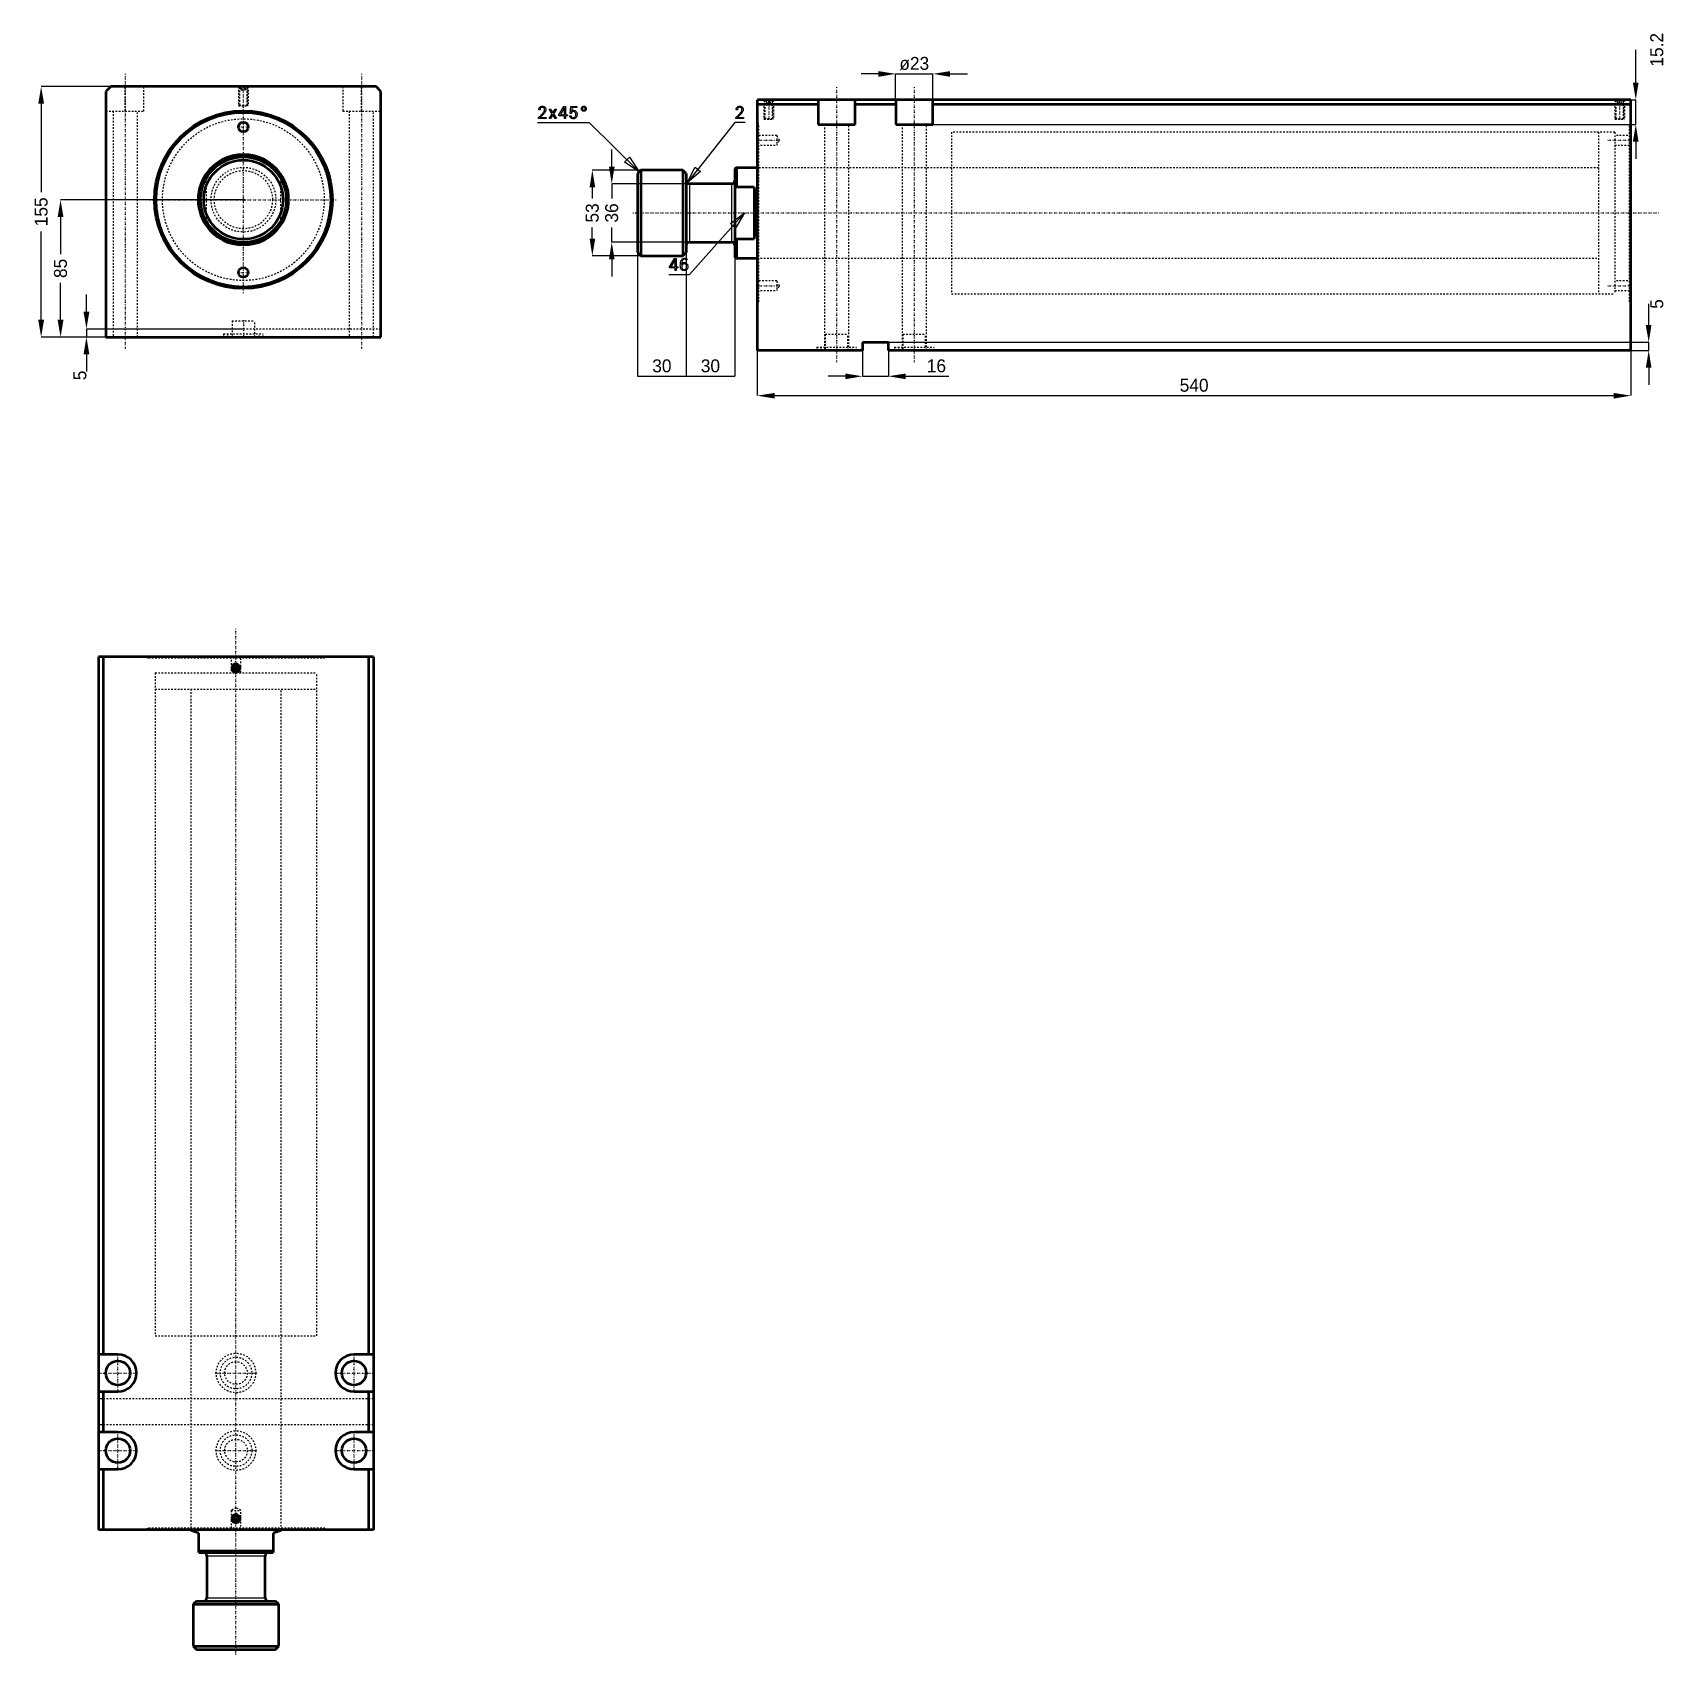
# Model space of a CAD drawing. Header units: millimetres. Extents: x -130 to 879, y -900 to 103.
import ezdxf

# ---------------------------------------------------------------- set-up
doc = ezdxf.new("R2010")
doc.units = ezdxf.units.MM
doc.linetypes.add('Center', pattern=[1.5, 0.45, -0.5, 0.05, -0.5])
doc.linetypes.add('Dashed', pattern=[2, 1, -1])
for name, color, linetype, lineweight in [('2d ConnectionPoints', 7, 'Continuous', 50), ('AM_0', 7, 'Continuous', 50), ('AM_4', 3, 'Continuous', 25), ('AM_5', 3, 'Continuous', 25), ('AM_7', 7, 'Center', 25), ('AM_9', 6, 'Dashed', 25)]:
    doc.layers.add(name, color=color, linetype=linetype, lineweight=lineweight)
doc.dimstyles.new('ISO-25', dxfattribs={"dimtxt": 2.5, "dimasz": 2.5, "dimexe": 1.25, "dimexo": 0.625, "dimtad": 1, "dimtxsty": 'Standard', "dimcen": 2.5, "dimadec": 0, "dimazin": 0, "dimtfac": 1, "dimtmove": 0, "dimatfit": 3, "dimfxl": 0, "dimarcsym": 0})

# ---------------------------------------------------------------- blocks, each defined once
blk = doc.blocks.new('1_JECX_MF_TLA_100_400_0_rod__0_in_JECX_MF_160_TLA_100_400_0__0')
at = {"layer": 'AM_0'}
for p, q in [((-23, 13.2), (-23, 16)), ((23, 16), (23, 13.2)), ((-23, -16), (-23, -13.2)), ((23, -13.2), (23, -16))]:
    blk.add_line(p, q, dxfattribs=at)
for points in [[(-23, 16), (-24.3, 13.9), (-25.4, 11.7), (-26.3, 9.5), (-27.1, 7.1), (-27.6, 4.8), (-27.9, 2.3), (-28, -0.1), (-27.9, -2.6), (-27.6, -5), (-27, -7.4), (-26.3, -9.7), (-25.3, -11.9), (-24.2, -14.1), (-23, -16)], [(23, -16), (24.3, -13.9), (25.4, -11.7), (26.3, -9.5), (27.1, -7.1), (27.6, -4.8), (27.9, -2.3), (28, 0.1), (27.9, 2.6), (27.6, 5), (27, 7.4), (26.3, 9.7), (25.3, 11.9), (24.2, 14.1), (23, 16)]]:
    blk.add_lwpolyline(points, dxfattribs=at)
for radius in [26.5, 24.5]:
    blk.add_circle((0, 0), radius, dxfattribs=at)
for radius, start, end in [(28, 34.7719, 145.2281), (27.5, 33.2419, 146.7581), (27.5, 213.2419, 326.7581), (28, 214.7719, 325.2281)]:
    blk.add_arc((0, 0), radius, start, end, dxfattribs=at)
at = {"layer": 'AM_9'}
for p, q in [((-23, 13.2), (-23, -13.2)), ((23, 13.2), (23, -13.2))]:
    blk.add_line(p, q, dxfattribs=at)
for radius in [20, 18]:
    blk.add_circle((0, 0), radius, dxfattribs=at)
blk = doc.blocks.new('2_JECX_MF_EXLA_100_400_0_body__0_in_JECX_MF_160_TLA_100_400_0__0')
at = {"layer": 'AM_0'}
for p, q in [((-82, 70), (-85, 67)), ((-85, 67), (-85, -85)), ((82, 70), (-82, 70)), ((85, 67), (82, 70)), ((85, -85), (85, 67)), ((-85, -85), (85, -85))]:
    blk.add_line(p, q, dxfattribs=at)
for centre, radius in [((0, 0), 55), ((0, 0), 54), ((0, 45), 3), ((0, -45), 3)]:
    blk.add_circle(centre, radius, dxfattribs=at)
at = {"layer": 'AM_5', "linetype": 'Dashed'}
for p, q in [((-3, 70), (-3, 58)), ((3, 70), (3, 58))]:
    blk.add_line(p, q, dxfattribs=at)
at = {"layer": 'AM_7'}
for p, q in [((-73, 77.8), (-73, -92.7)), ((73, 77.8), (73, -92.7)), ((0, -57.8), (0, 70.6)), ((-3.2, 45), (3.1, 45)), ((-57.8, 0), (57.8, 0)), ((-3.2, -45), (3.1, -45)), ((0, -74.5), (0, -85.5))]:
    blk.add_line(p, q, dxfattribs=at)
at = {"layer": 'AM_9'}
for p, q in [((-73, 54.8), (-73, 70)), ((-61.5, 54.8), (-61.5, 70)), ((-3, 70), (-2.5, 69.5)), ((-2.5, 69.5), (-2.5, 58.5)), ((-2.5, 69.5), (2.5, 69.5)), ((-1.9, 70), (-2.4, 69.5)), ((-2.4, 69.5), (-2.4, 58)), ((-2.4, 69.5), (2.4, 69.5)), ((-1.4, 68), (-1.4, 70)), ((-1.4, 68), (1.4, 68)), ((-0.7, 68), (-0.7, 70)), ((0.7, 68), (0.7, 70)), ((1.4, 68), (1.4, 70)), ((2.4, 69.5), (1.9, 70)), ((2.4, 58), (2.4, 69.5)), ((2.5, 69.5), (3, 70)), ((2.5, 58.5), (2.5, 69.5)), ((61.5, 70), (61.5, 54.8)), ((73, 54.8), (73, 70)), ((-85, 54.8), (-61.5, 54.8)), ((-80.5, 54.8), (-80.5, -85)), ((-65.5, -85), (-65.5, 54.8)), ((-2.5, 58.5), (-3, 58)), ((-3, 58), (3, 58)), ((-2.5, 58.5), (2.5, 58.5)), ((3, 58), (2.5, 58.5)), ((61.5, 54.8), (85, 54.8)), ((65.5, 54.8), (65.5, -85)), ((80.5, -85), (80.5, 54.8)), ((85, -80), (-85, -80)), ((-7, -75), (7, -75)), ((-7, -75), (-7, -85)), ((7, -85), (7, -75)), ((-12.2, -82.9), (12.2, -82.9)), ((-12.2, -82.9), (-12.2, -85)), ((-9.8, -82.9), (-9.8, -85)), ((9.8, -85), (9.8, -82.9)), ((12.2, -85), (12.2, -82.9))]:
    blk.add_line(p, q, dxfattribs=at)
blk.add_circle((0, 0), 50, dxfattribs=at)
blk = doc.blocks.new('*D3')
at = {"layer": 'AM_5', "color": 0, "lineweight": -2}
for p, q in [((-82, 70), (-125, 70)), ((-125, 59.3), (-125, 4.6)), ((-125, -74.3), (-125, -19.6)), ((-85, -85), (-125, -85))]:
    blk.add_line(p, q, dxfattribs=at)
at = {"layer": 'AM_5', "color": 0}
for points in [[(-123.2, 59.3), (-126.8, 59.3), (-125, 70)], [(-126.8, -74.3), (-123.2, -74.3), (-125, -85)]]:
    blk.add_solid(points, dxfattribs=at)
at = {"layer": 'Defpoints', "color": 0}
for p in [(-82, 70), (-125, -85), (-85, -85)]:
    blk.add_point(p, dxfattribs=at)
at = {"layer": 'AM_5', "color": 0, "insert": (-125, -7.5), "char_height": 8, "attachment_point": 5, "rotation": 90}
blk.add_mtext('155', dxfattribs=at)
blk = doc.blocks.new('*D4')
at = {"layer": 'AM_5', "color": 0, "lineweight": -2}
for p, q in [((0, 0), (-113, 0)), ((-113, -10.7), (-113, -33.6)), ((-113, -74.3), (-113, -51.4)), ((-85, -85), (-113, -85))]:
    blk.add_line(p, q, dxfattribs=at)
at = {"layer": 'AM_5', "color": 0}
for points in [[(-111.2, -10.7), (-114.8, -10.7), (-113, 0)], [(-114.8, -74.3), (-111.2, -74.3), (-113, -85)]]:
    blk.add_solid(points, dxfattribs=at)
at = {"layer": 'Defpoints', "color": 0}
for p in [(0, 0), (-113, -85), (-85, -85)]:
    blk.add_point(p, dxfattribs=at)
at = {"layer": 'AM_5', "color": 0, "insert": (-113, -42.5), "char_height": 8, "attachment_point": 5, "rotation": 90}
blk.add_mtext('85', dxfattribs=at)
blk = doc.blocks.new('*D5')
at = {"layer": 'AM_5', "color": 0, "lineweight": -2}
for p, q in [((-97, -69.3), (-97, -58.7)), ((0, -80), (-97, -80)), ((-97, -80), (-97, -85)), ((-85, -85), (-97, -85)), ((-97, -95.7), (-97, -106.3))]:
    blk.add_line(p, q, dxfattribs=at)
at = {"layer": 'AM_5', "color": 0}
for points in [[(-98.8, -69.3), (-95.2, -69.3), (-97, -80)], [(-95.2, -95.7), (-98.8, -95.7), (-97, -85)]]:
    blk.add_solid(points, dxfattribs=at)
at = {"layer": 'Defpoints', "color": 0}
for p in [(0, -80), (-97, -85), (-85, -85)]:
    blk.add_point(p, dxfattribs=at)
at = {"layer": 'AM_5', "color": 0, "insert": (-101, -108.7), "char_height": 8, "attachment_point": 5, "rotation": 90}
blk.add_mtext('5', dxfattribs=at)
blk = doc.blocks.new('1_JECX_MF_TLA_100_400_0_rod__0_in_JECX_MF_160_TLA_100_400_0__4')
at = {"layer": 'AM_0'}
for p, q in [((-28, 0), (-28, -0.4)), ((28, -0.4), (28, 0)), ((-23, -2), (-28, -0.4)), ((-23, -14), (-23, -2)), ((28, -0.4), (23, -2)), ((23, -2), (23, -14)), ((-23, -13), (23, -13)), ((-23, -14), (23, -14)), ((-18, -16), (-18, -42)), ((18, -42), (18, -16)), ((-24.5, -44), (-26.5, -46)), ((-26.5, -46), (26.5, -46)), ((-26.5, -46), (-26.5, -72)), ((-24.5, -44), (24.5, -44)), ((26.5, -46), (24.5, -44)), ((26.5, -72), (26.5, -46)), ((-26.5, -72), (-24.5, -74)), ((-26.5, -72), (26.5, -72)), ((-24.5, -74), (24.5, -74)), ((24.5, -74), (26.5, -72))]:
    blk.add_line(p, q, dxfattribs=at)
for centre, start, end in [((-20, -16), 360, 90), ((20, -16), 90, 180), ((-20, -42), 270, 360), ((20, -42), 180, 270)]:
    blk.add_arc(centre, 2, start, end, dxfattribs=at)
at = {"layer": 'AM_4'}
for p, q in [((-18, -16), (18, -16)), ((-18, -42), (18, -42))]:
    blk.add_line(p, q, dxfattribs=at)
at = {"layer": 'AM_7'}
blk.add_line((0, -77), (0, 557.2), dxfattribs=at)
at = {"layer": 'AM_9'}
for p, q in [((-50, 530), (50, 530)), ((-50, 530), (-50, 520)), ((50, 520), (50, 530)), ((-50, 520), (50, 520)), ((-28, 520), (-28, 0)), ((28, 0), (28, 520))]:
    blk.add_line(p, q, dxfattribs=at)
blk = doc.blocks.new('2_JECX_MF_EXLA_100_400_0_body__0_in_JECX_MF_160_TLA_100_400_0__4')
at = {"layer": 'AM_0'}
for p, q in [((85, 540), (-85, 540)), ((-85, 540), (-85, 0)), ((-82, 540), (-82, 108.5)), ((82, 540), (82, 108.5)), ((85, 540), (85, 0)), ((-0.7, 534.2), (-1.4, 533)), ((-1.4, 533), (-0.7, 531.8)), ((0.7, 534.2), (-0.7, 534.2)), ((-0.7, 531.8), (0.7, 531.8)), ((1.4, 533), (0.7, 534.2)), ((0.7, 531.8), (1.4, 533)), ((-73, 108.5), (-85, 108.5)), ((85, 108.5), (73, 108.5)), ((-85, 85.5), (-73, 85.5)), ((-82, 85.5), (-82, 60.5)), ((73, 85.5), (85, 85.5)), ((82, 85.5), (82, 60.5)), ((-73, 60.5), (-85, 60.5)), ((85, 60.5), (73, 60.5)), ((-85, 37.5), (-73, 37.5)), ((-82, 37.5), (-82, 0)), ((73, 37.5), (85, 37.5)), ((82, 37.5), (82, 0)), ((85, 0), (-85, 0)), ((-0.7, 8.3), (-1.4, 7)), ((-1.4, 7), (-0.7, 5.8)), ((0.7, 8.3), (-0.7, 8.3)), ((-0.7, 5.8), (0.7, 5.8)), ((1.4, 7), (0.7, 8.3)), ((0.7, 5.8), (1.4, 7))]:
    blk.add_line(p, q, dxfattribs=at)
for centre, radius in [((0, 533), 2.46), ((0, 533), 2.4), ((0, 533), 1.9), ((-73, 97), 7.5), ((73, 97), 7.5), ((-73, 49), 7.5), ((73, 49), 7.5), ((0, 7), 2.46), ((0, 7), 2.4), ((0, 7), 1.9)]:
    blk.add_circle(centre, radius, dxfattribs=at)
for centre, start, end in [((-73, 97), 270, 90), ((73, 97), 90, 270), ((-73, 49), 270, 90), ((73, 49), 90, 270)]:
    blk.add_arc(centre, 11.5, start, end, dxfattribs=at)
at = {"layer": 'AM_5'}
for centre in [(0, 533), (0, 7)]:
    blk.add_arc(centre, 3, 75, 15, dxfattribs=at)
at = {"layer": 'AM_7'}
for p, q in [((-3.2, 533), (3.1, 533)), ((-73, 84.9), (-73, 109.1)), ((73, 84.9), (73, 109.1)), ((-85.1, 97), (-60.9, 97)), ((-12.9, 97), (12.9, 97)), ((60.9, 97), (85.1, 97)), ((-73, 36.9), (-73, 61.1)), ((73, 36.9), (73, 61.1)), ((-85.1, 49), (-60.9, 49)), ((-12.9, 49), (12.9, 49)), ((60.9, 49), (85.1, 49)), ((-3.2, 7), (3.1, 7))]:
    blk.add_line(p, q, dxfattribs=at)
at = {"layer": 'AM_9'}
for p, q in [((-55, 540), (-55, 539)), ((55, 539), (-55, 539)), ((-54, 540), (-54, 539)), ((-3, 540), (-3, 530)), ((3, 530), (3, 540)), ((54, 539), (54, 540)), ((55, 539), (55, 540)), ((-50, 530), (50, 530)), ((-50, 530), (-50, 120)), ((50, 120), (50, 530)), ((-50, 120), (50, 120)), ((-28, 120), (-28, 0)), ((28, 0), (28, 120)), ((85, 81), (-85, 81)), ((85, 65), (-85, 65)), ((0, 13.7), (-3, 12)), ((-3, 12), (-3, 0)), ((-3, 12), (3, 12)), ((3, 12), (0, 13.7)), ((3, 0), (3, 12)), ((55, 1), (-55, 1)), ((-55, 1), (-55, 0)), ((-54, 1), (-54, 0)), ((54, 0), (54, 1)), ((55, 0), (55, 1))]:
    blk.add_line(p, q, dxfattribs=at)
for centre, radius in [((0, 97), 12.2), ((0, 97), 9.75), ((0, 97), 7), ((0, 49), 12.2), ((0, 49), 9.75), ((0, 49), 7)]:
    blk.add_circle(centre, radius, dxfattribs=at)
blk = doc.blocks.new('1_JECX_MF_TLA_100_400_0_rod__0_in_JECX_MF_160_TLA_100_400_0__2')
at = {"layer": 'AM_0'}
for p, q in [((-72, 26.5), (-74, 24.5)), ((-74, 24.5), (-74, -24.5)), ((-46, 26.5), (-72, 26.5)), ((-72, 26.5), (-72, -26.5)), ((-44, 24.5), (-46, 26.5)), ((-46, 26.5), (-46, -26.5)), ((-44, 24.5), (-44, -24.5)), ((-13, 28), (-14, 27.5)), ((-14, 27.5), (-14, -27.5)), ((0, 28), (-13, 28)), ((-13, 28), (-13, 16)), ((-16, 18), (-42, 18)), ((-13, 16), (-14, 15.1)), ((-2, 16), (-13, 16)), ((-2, 16), (-2, -16)), ((-42, -18), (-16, -18)), ((-14, -15.1), (-13, -16)), ((-13, -16), (-2, -16)), ((-13, -16), (-13, -28)), ((-74, -24.5), (-72, -26.5)), ((-72, -26.5), (-46, -26.5)), ((-46, -26.5), (-44, -24.5)), ((-14, -27.5), (-13, -28)), ((-13, -28), (0, -28))]:
    blk.add_line(p, q, dxfattribs=at)
blk.add_lwpolyline([(-2, -16), (-1.6, -13.9), (-1.2, -11.7), (-0.9, -9.5), (-0.7, -7.1), (-0.5, -4.8), (-0.4, -2.3), (-0.4, 0.1), (-0.4, 2.6), (-0.5, 5), (-0.7, 7.4), (-0.9, 9.7), (-1.2, 11.9), (-1.6, 14.1), (-2, 16)], dxfattribs=at)
for centre, start, end in [((-42, 20), 180, 270), ((-16, 20), 270, 360), ((-42, -20), 90, 180), ((-16, -20), 0, 90)]:
    blk.add_arc(centre, 2, start, end, dxfattribs=at)
at = {"layer": 'AM_4'}
for p, q in [((-42, 18), (-42, -18)), ((-16, 18), (-16, -18))]:
    blk.add_line(p, q, dxfattribs=at)
at = {"layer": 'AM_7'}
blk.add_line((-77, 0), (557.2, 0), dxfattribs=at)
at = {"layer": 'AM_9'}
for p, q in [((520, 50), (520, -50)), ((530, 50), (520, 50)), ((530, 50), (530, -50)), ((520, 28), (0, 28)), ((0, -28), (520, -28)), ((520, -50), (530, -50))]:
    blk.add_line(p, q, dxfattribs=at)
blk = doc.blocks.new('2_JECX_MF_EXLA_100_400_0_body__0_in_JECX_MF_160_TLA_100_400_0__2')
at = {"layer": 'AM_0'}
for p, q in [((0, -85), (0, 70)), ((540, 70), (0, 70)), ((37.5, 67), (0, 67)), ((37.5, 70), (37.5, 54.8)), ((60.5, 54.8), (60.5, 70)), ((85.5, 67), (60.5, 67)), ((85.5, 70), (85.5, 54.8)), ((108.5, 54.8), (108.5, 70)), ((540, 67), (108.5, 67)), ((540, -85), (540, 70)), ((37.5, 54.8), (60.5, 54.8)), ((85.5, 54.8), (108.5, 54.8)), ((65, -80), (65, -85)), ((81, -80), (65, -80)), ((81, -85), (81, -80)), ((65, -85), (0, -85)), ((540, -85), (81, -85))]:
    blk.add_line(p, q, dxfattribs=at)
at = {"layer": 'AM_5', "linetype": 'Dashed'}
for p, q in [((4, 70), (4, 58)), ((10, 70), (10, 58)), ((530, 70), (530, 58)), ((536, 70), (536, 58))]:
    blk.add_line(p, q, dxfattribs=at)
at = {"layer": 'AM_7'}
for p, q in [((49, 77.8), (49, -92.7)), ((97, 77.8), (97, -92.7)), ((7, 70.6), (7, 57.4)), ((533, 70.6), (533, 57.4)), ((-0.7, 45), (14.4, 45)), ((525.6, 45), (540.7, 45)), ((-0.7, -45), (14.4, -45)), ((525.6, -45), (540.7, -45))]:
    blk.add_line(p, q, dxfattribs=at)
at = {"layer": 'AM_9'}
for p, q in [((4, 70), (4.5, 69.5)), ((4.5, 69.5), (4.5, 58.5)), ((4.5, 69.5), (9.5, 69.5)), ((5.1, 70), (4.6, 69.5)), ((4.6, 69.5), (4.6, 58)), ((4.6, 69.5), (9.4, 69.5)), ((5.8, 68), (5.8, 70)), ((5.8, 68), (8.2, 68)), ((7, 68), (7, 70)), ((8.2, 68), (8.2, 70)), ((9.4, 69.5), (8.9, 70)), ((9.4, 58), (9.4, 69.5)), ((9.5, 69.5), (10, 70)), ((9.5, 58.5), (9.5, 69.5)), ((530, 70), (530.5, 69.5)), ((530.5, 69.5), (530.5, 58.5)), ((530.5, 69.5), (535.5, 69.5)), ((531.1, 70), (530.6, 69.5)), ((530.6, 69.5), (535.4, 69.5)), ((530.6, 69.5), (530.6, 58)), ((531.8, 68), (531.8, 70)), ((531.8, 68), (534.2, 68)), ((533, 68), (533, 70)), ((534.2, 68), (534.2, 70)), ((535.4, 69.5), (534.9, 70)), ((535.4, 58), (535.4, 69.5)), ((535.5, 69.5), (536, 70)), ((535.5, 58.5), (535.5, 69.5)), ((1, 55), (0, 55)), ((1, 54), (0, 54)), ((1, -55), (1, 55)), ((4.5, 58.5), (4, 58)), ((4, 58), (10, 58)), ((4.5, 58.5), (9.5, 58.5)), ((10, 58), (9.5, 58.5)), ((41.5, 54.8), (41.5, -85)), ((56.5, -85), (56.5, 54.8)), ((89.5, 54.8), (89.5, -85)), ((104.5, -85), (104.5, 54.8)), ((530.5, 58.5), (530, 58)), ((530, 58), (536, 58)), ((530.5, 58.5), (535.5, 58.5)), ((536, 58), (535.5, 58.5)), ((539, -55), (539, 55)), ((540, 55), (539, 55)), ((540, 54), (539, 54)), ((12, 48), (0, 48)), ((0, 42), (12, 42)), ((13.7, 45), (12, 48)), ((12, 48), (12, 42)), ((12, 42), (13.7, 45)), ((530, 50), (120, 50)), ((120, 50), (120, -50)), ((530, 50), (530, -50)), ((540, 48), (530, 48)), ((530, 42), (540, 42)), ((120, 28), (0, 28)), ((0, -28), (120, -28)), ((12, -42), (0, -42)), ((0, -48), (12, -48)), ((13.7, -45), (12, -42)), ((12, -42), (12, -48)), ((12, -48), (13.7, -45)), ((120, -50), (530, -50)), ((540, -42), (530, -42)), ((530, -48), (540, -48)), ((0, -54), (1, -54)), ((0, -55), (1, -55)), ((539, -54), (540, -54)), ((539, -55), (540, -55)), ((42, -75), (56, -75)), ((42, -75), (42, -85)), ((56, -85), (56, -75)), ((90, -75), (104, -75)), ((90, -75), (90, -85)), ((104, -85), (104, -75)), ((36.8, -82.9), (61.2, -82.9)), ((36.8, -82.9), (36.8, -85)), ((39.2, -82.9), (39.2, -85)), ((58.8, -85), (58.8, -82.9)), ((61.2, -85), (61.2, -82.9)), ((84.8, -82.9), (109.2, -82.9)), ((84.8, -82.9), (84.8, -85)), ((87.3, -82.9), (87.3, -85)), ((106.8, -85), (106.8, -82.9)), ((109.2, -85), (109.2, -82.9))]:
    blk.add_line(p, q, dxfattribs=at)
blk = doc.blocks.new('*D21')
at = {"layer": 'AM_5', "color": 0, "lineweight": -2}
for p, q in [((392.6, 77.8), (381.9, 77.8)), ((403.2, 61.8), (403.2, 77.8)), ((403.2, 77.8), (426.2, 77.8)), ((426.2, 61.8), (426.2, 77.8)), ((436.9, 77.8), (447.6, 77.8))]:
    blk.add_line(p, q, dxfattribs=at)
at = {"layer": 'AM_5', "color": 0}
for points in [[(392.6, 79.5), (392.6, 76), (403.2, 77.8)], [(436.9, 79.5), (436.9, 76), (426.2, 77.8)]]:
    blk.add_solid(points, dxfattribs=at)
at = {"layer": 'Defpoints', "color": 0}
for p in [(426.2, 77.8), (403.2, 61.8), (426.2, 61.8)]:
    blk.add_point(p, dxfattribs=at)
at = {"layer": 'AM_5', "color": 0, "insert": (414.7, 84.2), "char_height": 8, "attachment_point": 5}
blk.add_mtext('ø23', dxfattribs=at)
blk = doc.blocks.new('*D22')
at = {"layer": 'AM_5', "color": 0, "lineweight": -2}
for p, q in [((860.7, 72.4), (860.7, 92.7)), ((426.2, 61.8), (860.7, 61.8)), ((860.7, 46.6), (860.7, 61.8)), ((426.2, 46.6), (860.7, 46.6)), ((860.7, 35.9), (860.7, 25.2))]:
    blk.add_line(p, q, dxfattribs=at)
at = {"layer": 'AM_5', "color": 0}
for points in [[(858.9, 72.4), (862.4, 72.4), (860.7, 61.8)], [(858.9, 35.9), (862.4, 35.9), (860.7, 46.6)]]:
    blk.add_solid(points, dxfattribs=at)
at = {"layer": 'Defpoints', "color": 0}
for p in [(426.2, 61.8), (860.7, 61.8), (426.2, 46.6)]:
    blk.add_point(p, dxfattribs=at)
at = {"layer": 'AM_5', "color": 0, "insert": (873.7, 92.7), "char_height": 8, "attachment_point": 5, "rotation": 90}
blk.add_mtext('15.2', dxfattribs=at)
blk = doc.blocks.new('*D23')
at = {"layer": 'AM_5', "color": 0, "lineweight": -2}
for p, q in [((317.7, -93.2), (317.7, -121.2)), ((857.7, -93.2), (857.7, -121.2)), ((328.4, -121.2), (847.1, -121.2))]:
    blk.add_line(p, q, dxfattribs=at)
at = {"layer": 'AM_5', "color": 0}
for points in [[(328.4, -119.5), (328.4, -123), (317.7, -121.2)], [(847.1, -119.5), (847.1, -123), (857.7, -121.2)]]:
    blk.add_solid(points, dxfattribs=at)
at = {"layer": 'Defpoints', "color": 0}
for p in [(317.7, -93.2), (857.7, -93.2), (857.7, -121.2)]:
    blk.add_point(p, dxfattribs=at)
at = {"layer": 'AM_5', "color": 0, "insert": (587.7, -114.8), "char_height": 8, "attachment_point": 5}
blk.add_mtext('540', dxfattribs=at)
blk = doc.blocks.new('*D24')
at = {"layer": 'AM_5', "color": 0, "lineweight": -2}
for p, q in [((303.7, -28.2), (303.7, -109.2)), ((273.7, -32.7), (273.7, -109.2)), ((273.7, -109.2), (303.7, -109.2))]:
    blk.add_line(p, q, dxfattribs=at)
at = {"layer": 'Defpoints', "color": 0}
for p in [(303.7, -28.2), (273.7, -32.7), (303.7, -109.2)]:
    blk.add_point(p, dxfattribs=at)
at = {"layer": 'AM_5', "color": 0, "insert": (288.7, -102.8), "char_height": 8, "attachment_point": 5}
blk.add_mtext('30', dxfattribs=at)
blk = doc.blocks.new('*D25')
at = {"layer": 'AM_5', "color": 0, "lineweight": -2}
for p, q in [((243.7, -32.7), (243.7, -109.2)), ((273.7, -32.7), (273.7, -109.2)), ((243.7, -109.2), (273.7, -109.2))]:
    blk.add_line(p, q, dxfattribs=at)
at = {"layer": 'Defpoints', "color": 0}
for p in [(243.7, -32.7), (273.7, -32.7), (273.7, -109.2)]:
    blk.add_point(p, dxfattribs=at)
at = {"layer": 'AM_5', "color": 0, "insert": (258.7, -102.8), "char_height": 8, "attachment_point": 5}
blk.add_mtext('30', dxfattribs=at)
blk = doc.blocks.new('*D26')
at = {"layer": 'AM_5', "color": 0, "lineweight": -2}
for p, q in [((245.7, 18.3), (215.7, 18.3)), ((215.7, 7.6), (215.7, 0.8)), ((215.7, -24.1), (215.7, -17.3)), ((245.7, -34.7), (215.7, -34.7))]:
    blk.add_line(p, q, dxfattribs=at)
at = {"layer": 'AM_5', "color": 0}
for points in [[(214, 7.6), (217.5, 7.6), (215.7, 18.3)], [(214, -24.1), (217.5, -24.1), (215.7, -34.7)]]:
    blk.add_solid(points, dxfattribs=at)
at = {"layer": 'Defpoints', "color": 0}
for p in [(215.7, 18.3), (245.7, 18.3), (245.7, -34.7)]:
    blk.add_point(p, dxfattribs=at)
at = {"layer": 'AM_5', "color": 0, "insert": (215.7, -8.2), "char_height": 8, "attachment_point": 5, "rotation": 90}
blk.add_mtext('53', dxfattribs=at)
blk = doc.blocks.new('*D27')
at = {"layer": 'AM_5', "color": 0, "lineweight": -2}
for p, q in [((227.7, 20.4), (227.7, 31.1)), ((275.7, 9.8), (227.7, 9.8)), ((227.7, 9.8), (227.7, 0.8)), ((227.7, -26.2), (227.7, -17.3)), ((275.7, -26.2), (227.7, -26.2)), ((227.7, -36.9), (227.7, -47.6))]:
    blk.add_line(p, q, dxfattribs=at)
at = {"layer": 'AM_5', "color": 0}
for points in [[(226, 20.4), (229.5, 20.4), (227.7, 9.8)], [(226, -36.9), (229.5, -36.9), (227.7, -26.2)]]:
    blk.add_solid(points, dxfattribs=at)
at = {"layer": 'Defpoints', "color": 0}
for p in [(227.7, 9.8), (275.7, 9.8), (275.7, -26.2)]:
    blk.add_point(p, dxfattribs=at)
at = {"layer": 'AM_5', "color": 0, "insert": (227.7, -8.2), "char_height": 8, "attachment_point": 5, "rotation": 90}
blk.add_mtext('36', dxfattribs=at)
blk = doc.blocks.new('*D28')
at = {"layer": 'AM_5', "color": 0, "lineweight": -2}
for p, q in [((382.7, -88.2), (382.7, -109.2)), ((398.7, -93.2), (398.7, -109.2)), ((372.1, -109.2), (361.4, -109.2)), ((382.7, -109.2), (398.7, -109.2)), ((409.4, -109.2), (436.1, -109.2))]:
    blk.add_line(p, q, dxfattribs=at)
at = {"layer": 'AM_5', "color": 0}
for points in [[(372.1, -107.5), (372.1, -111), (382.7, -109.2)], [(409.4, -107.5), (409.4, -111), (398.7, -109.2)]]:
    blk.add_solid(points, dxfattribs=at)
at = {"layer": 'Defpoints', "color": 0}
for p in [(382.7, -88.2), (398.7, -93.2), (398.7, -109.2)]:
    blk.add_point(p, dxfattribs=at)
at = {"layer": 'AM_5', "color": 0, "insert": (428.4, -102.8), "char_height": 8, "attachment_point": 5}
blk.add_mtext('16', dxfattribs=at)
blk = doc.blocks.new('*D29')
at = {"layer": 'AM_5', "color": 0, "lineweight": -2}
for p, q in [((868.7, -77.6), (868.7, -64.5)), ((382.7, -88.2), (868.7, -88.2)), ((868.7, -93.2), (868.7, -88.2)), ((398.7, -93.2), (868.7, -93.2)), ((868.7, -103.9), (868.7, -114.6))]:
    blk.add_line(p, q, dxfattribs=at)
at = {"layer": 'AM_5', "color": 0}
for points in [[(866.9, -77.6), (870.4, -77.6), (868.7, -88.2)], [(866.9, -103.9), (870.4, -103.9), (868.7, -93.2)]]:
    blk.add_solid(points, dxfattribs=at)
at = {"layer": 'Defpoints', "color": 0}
for p in [(382.7, -88.2), (398.7, -93.2), (868.7, -93.2)]:
    blk.add_point(p, dxfattribs=at)
at = {"layer": 'AM_5', "color": 0, "insert": (873.7, -64.5), "char_height": 8, "attachment_point": 5, "rotation": 90}
blk.add_mtext('5', dxfattribs=at)

msp = doc.modelspace()

# ---------------------------------------------------------------- linework, layer by layer
at = {"layer": '2d ConnectionPoints'}
for p in [(0, 0), (317.731, -8.229), (-4.562, -822.617)]:
    msp.add_point(p, dxfattribs=at)
at = {"layer": 'AM_5'}
for p, q in [((181.731, 47.771), (213.731, 47.771)), ((213.731, 47.771), (244.731, 17.271)), ((303.731, 47.771), (274.316, 10.357)), ((310.131, 47.771), (303.731, 47.771)), ((275.731, -46.229), (309.731, -8.229)), ((262.931, -46.229), (275.731, -46.229))]:
    msp.add_line(p, q, dxfattribs=at)
for points in [[(182.765, 51.149), (182.765, 51.149), (183.108, 51.462), (183.596, 51.919), (183.596, 51.919), (184.053, 52.362), (184.341, 52.649), (184.341, 52.649), (184.617, 52.939), (185.012, 53.393), (185.012, 53.393), (185.384, 53.873), (185.62, 54.207), (185.62, 54.207), (185.828, 54.539), (186.053, 55.013), (186.053, 55.013), (186.174, 55.456), (186.197, 55.735), (186.197, 55.735), (186.19, 55.892), (186.153, 56.114), (186.153, 56.114), (186.084, 56.319), (186.021, 56.448), (186.021, 56.448), (185.945, 56.567), (185.811, 56.725), (185.811, 56.725), (185.653, 56.857), (185.534, 56.931), (185.534, 56.931), (185.408, 56.993), (185.206, 57.06), (185.206, 57.06), (184.991, 57.096), (184.84, 57.103), (184.84, 57.103), (184.673, 57.096), (184.437, 57.059), (184.437, 57.059), (184.218, 56.99), (184.081, 56.926), (184.081, 56.926), (183.954, 56.849), (183.785, 56.71), (183.785, 56.71), (183.642, 56.542), (183.561, 56.414), (183.561, 56.414), (183.494, 56.275), (183.421, 56.048), (183.421, 56.048), (183.381, 55.799), (183.374, 55.621), (182.594, 55.621), (182.594, 55.621), (182.606, 55.888), (182.669, 56.259), (182.669, 56.259), (182.787, 56.596), (182.895, 56.801), (182.895, 56.801), (183.024, 56.989), (183.25, 57.236), (183.25, 57.236), (183.513, 57.439), (183.709, 57.55), (183.709, 57.55), (183.918, 57.642), (184.248, 57.741), (184.248, 57.741), (184.597, 57.795), (184.84, 57.805), (184.84, 57.805), (185.068, 57.795), (185.398, 57.745), (185.398, 57.745), (185.714, 57.652), (185.917, 57.566), (185.917, 57.566), (186.108, 57.461), (186.366, 57.271), (186.366, 57.271), (186.587, 57.04), (186.715, 56.864), (186.715, 56.864), (186.822, 56.672), (186.939, 56.359), (186.939, 56.359), (187.002, 56.017), (187.014, 55.772), (187.014, 55.772), (186.996, 55.495), (186.903, 55.068), (186.903, 55.068), (186.731, 54.63), (186.572, 54.331), (186.572, 54.331), (186.389, 54.034), (186.093, 53.604), (186.093, 53.604), (185.77, 53.193), (185.54, 52.93), (185.54, 52.93), (185.292, 52.662), (184.876, 52.229), (184.876, 52.229), (184.407, 51.756), (184.065, 51.419), (183.514, 50.879), (187.237, 50.873), (187.237, 50.171), (182.49, 50.171), (182.49, 50.899), (182.765, 51.149)], [(190.803, 53.026), (189.046, 55.891), (189.956, 55.891), (191.266, 53.723), (192.644, 55.891), (193.471, 55.891), (191.734, 53.094), (193.554, 50.171), (192.634, 50.171), (191.251, 52.418), (189.789, 50.171), (188.947, 50.171), (190.803, 53.026)], [(198.41, 51.835), (195.04, 51.835), (195.04, 52.511), (198.108, 57.711), (199.138, 57.711), (199.138, 52.537), (200.261, 52.537), (200.261, 51.835), (199.138, 51.835), (199.138, 50.171), (198.41, 50.171), (198.41, 51.835)], [(198.42, 52.537), (198.42, 56.838), (195.935, 52.537), (198.42, 52.537)], [(203.941, 50.078), (203.941, 50.078), (203.707, 50.086), (203.372, 50.128), (203.372, 50.128), (203.058, 50.206), (202.86, 50.278), (202.86, 50.278), (202.674, 50.367), (202.425, 50.533), (202.425, 50.533), (202.211, 50.74), (202.088, 50.899), (202.088, 50.899), (201.984, 51.077), (201.871, 51.375), (201.871, 51.375), (201.811, 51.713), (201.799, 51.96), (202.61, 51.96), (202.61, 51.96), (202.625, 51.727), (202.704, 51.422), (202.704, 51.422), (202.851, 51.171), (202.987, 51.035), (202.987, 51.035), (203.147, 50.922), (203.422, 50.801), (203.422, 50.801), (203.738, 50.735), (203.973, 50.723), (203.973, 50.723), (204.173, 50.734), (204.448, 50.791), (204.448, 50.791), (204.691, 50.899), (204.836, 50.998), (204.836, 50.998), (204.966, 51.115), (205.133, 51.317), (205.133, 51.317), (205.268, 51.549), (205.34, 51.721), (205.34, 51.721), (205.398, 51.903), (205.461, 52.189), (205.461, 52.189), (205.495, 52.49), (205.501, 52.699), (205.501, 52.699), (205.495, 52.89), (205.462, 53.167), (205.462, 53.167), (205.402, 53.434), (205.345, 53.606), (205.345, 53.606), (205.277, 53.769), (205.149, 53.989), (205.149, 53.989), (204.993, 54.179), (204.872, 54.29), (204.872, 54.29), (204.739, 54.383), (204.517, 54.485), (204.517, 54.485), (204.268, 54.539), (204.087, 54.55), (204.087, 54.55), (203.894, 54.537), (203.622, 54.47), (203.622, 54.47), (203.37, 54.347), (203.213, 54.233), (203.213, 54.233), (203.072, 54.096), (202.896, 53.857), (202.896, 53.857), (202.766, 53.575), (202.704, 53.364), (201.913, 53.364), (202.454, 57.732), (206.125, 57.732), (206.125, 57.056), (203.193, 57.056), (202.86, 54.555), (202.86, 54.555), (202.97, 54.689), (203.142, 54.865), (203.142, 54.865), (203.322, 55.009), (203.447, 55.088), (203.447, 55.088), (203.579, 55.153), (203.792, 55.223), (203.792, 55.223), (204.025, 55.26), (204.191, 55.267), (204.191, 55.267), (204.446, 55.254), (204.802, 55.182), (204.802, 55.182), (205.126, 55.048), (205.325, 54.924), (205.325, 54.924), (205.507, 54.777), (205.746, 54.519), (205.746, 54.519), (205.944, 54.217), (206.053, 53.991), (206.053, 53.991), (206.142, 53.749), (206.24, 53.367), (206.24, 53.367), (206.292, 52.962), (206.302, 52.678), (206.302, 52.678), (206.29, 52.379), (206.228, 51.957), (206.228, 51.957), (206.112, 51.566), (206.006, 51.323), (206.006, 51.323), (205.878, 51.098), (205.65, 50.799), (205.65, 50.799), (205.378, 50.547), (205.174, 50.405), (205.174, 50.405), (204.953, 50.287), (204.598, 50.16), (204.598, 50.16), (204.214, 50.091), (203.941, 50.078)], [(210.461, 54.643), (210.461, 54.643), (210.297, 54.652), (210.061, 54.697), (210.061, 54.697), (209.835, 54.781), (209.691, 54.859), (209.691, 54.859), (209.556, 54.952), (209.374, 55.113), (209.374, 55.113), (209.219, 55.303), (209.13, 55.444), (209.13, 55.444), (209.055, 55.594), (208.974, 55.829), (208.974, 55.829), (208.93, 56.075), (208.922, 56.245), (208.922, 56.245), (208.93, 56.415), (208.974, 56.661), (208.974, 56.661), (209.055, 56.896), (209.13, 57.046), (209.13, 57.046), (209.219, 57.187), (209.374, 57.377), (209.374, 57.377), (209.556, 57.538), (209.691, 57.631), (209.691, 57.631), (209.835, 57.708), (210.061, 57.793), (210.061, 57.793), (210.297, 57.838), (210.461, 57.847), (210.461, 57.847), (210.625, 57.838), (210.861, 57.793), (210.861, 57.793), (211.085, 57.708), (211.228, 57.631), (211.228, 57.631), (211.363, 57.538), (211.543, 57.377), (211.543, 57.377), (211.696, 57.189), (211.784, 57.048), (211.784, 57.048), (211.858, 56.899), (211.938, 56.664), (211.938, 56.664), (211.982, 56.417), (211.99, 56.245), (211.99, 56.245), (211.982, 56.073), (211.938, 55.826), (211.938, 55.826), (211.858, 55.591), (211.784, 55.442), (211.784, 55.442), (211.696, 55.301), (211.543, 55.113), (211.543, 55.113), (211.363, 54.952), (211.228, 54.859), (211.228, 54.859), (211.085, 54.781), (210.861, 54.697), (210.861, 54.697), (210.625, 54.652), (210.461, 54.643)], [(210.461, 55.278), (210.461, 55.278), (210.559, 55.283), (210.701, 55.31), (210.701, 55.31), (210.837, 55.361), (210.924, 55.408), (210.924, 55.408), (211.006, 55.464), (211.115, 55.561), (211.115, 55.561), (211.208, 55.676), (211.262, 55.761), (211.262, 55.761), (211.307, 55.852), (211.355, 55.994), (211.355, 55.994), (211.382, 56.142), (211.387, 56.245), (211.387, 56.245), (211.382, 56.348), (211.355, 56.496), (211.355, 56.496), (211.307, 56.638), (211.262, 56.729), (211.262, 56.729), (211.208, 56.814), (211.115, 56.929), (211.115, 56.929), (211.006, 57.026), (210.924, 57.082), (210.924, 57.082), (210.837, 57.129), (210.701, 57.18), (210.701, 57.18), (210.559, 57.207), (210.461, 57.212), (210.461, 57.212), (210.362, 57.207), (210.22, 57.18), (210.22, 57.18), (210.083, 57.129), (209.996, 57.082), (209.996, 57.082), (209.913, 57.026), (209.802, 56.929), (209.802, 56.929), (209.707, 56.814), (209.652, 56.729), (209.652, 56.729), (209.607, 56.638), (209.557, 56.496), (209.557, 56.496), (209.53, 56.348), (209.525, 56.245), (209.525, 56.245), (209.53, 56.142), (209.557, 55.994), (209.557, 55.994), (209.607, 55.852), (209.652, 55.761), (209.652, 55.761), (209.707, 55.676), (209.802, 55.561), (209.802, 55.561), (209.913, 55.464), (209.996, 55.408), (209.996, 55.408), (210.083, 55.361), (210.22, 55.31), (210.22, 55.31), (210.362, 55.283), (210.461, 55.278)], [(304.765, 51.149), (304.765, 51.149), (305.108, 51.462), (305.596, 51.919), (305.596, 51.919), (306.053, 52.362), (306.341, 52.649), (306.341, 52.649), (306.617, 52.939), (307.012, 53.393), (307.012, 53.393), (307.384, 53.873), (307.62, 54.207), (307.62, 54.207), (307.828, 54.539), (308.053, 55.013), (308.053, 55.013), (308.174, 55.456), (308.197, 55.735), (308.197, 55.735), (308.19, 55.892), (308.153, 56.114), (308.153, 56.114), (308.084, 56.319), (308.021, 56.448), (308.021, 56.448), (307.945, 56.567), (307.811, 56.725), (307.811, 56.725), (307.653, 56.857), (307.534, 56.931), (307.534, 56.931), (307.408, 56.993), (307.206, 57.06), (307.206, 57.06), (306.991, 57.096), (306.84, 57.103), (306.84, 57.103), (306.673, 57.096), (306.437, 57.059), (306.437, 57.059), (306.218, 56.99), (306.081, 56.926), (306.081, 56.926), (305.954, 56.849), (305.785, 56.71), (305.785, 56.71), (305.642, 56.542), (305.561, 56.414), (305.561, 56.414), (305.494, 56.275), (305.421, 56.048), (305.421, 56.048), (305.381, 55.799), (305.374, 55.621), (304.594, 55.621), (304.594, 55.621), (304.606, 55.888), (304.669, 56.259), (304.669, 56.259), (304.787, 56.596), (304.895, 56.801), (304.895, 56.801), (305.024, 56.989), (305.25, 57.236), (305.25, 57.236), (305.513, 57.439), (305.709, 57.55), (305.709, 57.55), (305.918, 57.642), (306.248, 57.741), (306.248, 57.741), (306.597, 57.795), (306.84, 57.805), (306.84, 57.805), (307.068, 57.795), (307.398, 57.745), (307.398, 57.745), (307.714, 57.652), (307.917, 57.566), (307.917, 57.566), (308.108, 57.461), (308.366, 57.271), (308.366, 57.271), (308.587, 57.04), (308.715, 56.864), (308.715, 56.864), (308.822, 56.672), (308.939, 56.359), (308.939, 56.359), (309.002, 56.017), (309.014, 55.772), (309.014, 55.772), (308.996, 55.495), (308.903, 55.068), (308.903, 55.068), (308.731, 54.63), (308.572, 54.331), (308.572, 54.331), (308.389, 54.034), (308.093, 53.604), (308.093, 53.604), (307.77, 53.193), (307.54, 52.93), (307.54, 52.93), (307.292, 52.662), (306.876, 52.229), (306.876, 52.229), (306.407, 51.756), (306.065, 51.419), (305.514, 50.879), (309.237, 50.873), (309.237, 50.171), (304.49, 50.171), (304.49, 50.899), (304.765, 51.149)], [(244.731, 17.271), (235.631, 23.232), (238.623, 26.273), (244.731, 17.271)], [(274.316, 10.357), (279.232, 20.061), (282.586, 17.424), (274.316, 10.357)], [(309.731, -8.229), (304.208, -17.6), (301.028, -14.755), (309.731, -8.229)], [(266.81, -42.165), (263.44, -42.165), (263.44, -41.489), (266.508, -36.289), (267.538, -36.289), (267.538, -41.463), (268.661, -41.463), (268.661, -42.165), (267.538, -42.165), (267.538, -43.829), (266.81, -43.829), (266.81, -42.165)], [(266.82, -41.463), (266.82, -37.162), (264.335, -41.463), (266.82, -41.463)], [(272.477, -43.891), (272.477, -43.891), (272.124, -43.875), (271.656, -43.789), (271.656, -43.789), (271.259, -43.63), (271.034, -43.483), (271.034, -43.483), (270.837, -43.308), (270.591, -43.001), (270.591, -43.001), (270.402, -42.64), (270.308, -42.37), (270.308, -42.37), (270.235, -42.076), (270.156, -41.592), (270.156, -41.592), (270.113, -41.055), (270.105, -40.667), (270.105, -40.667), (270.13, -39.871), (270.262, -38.811), (270.262, -38.811), (270.506, -37.911), (270.732, -37.401), (270.732, -37.401), (271.011, -36.975), (271.539, -36.512), (271.539, -36.512), (272.195, -36.263), (272.705, -36.216), (272.705, -36.216), (272.951, -36.223), (273.286, -36.261), (273.286, -36.261), (273.584, -36.332), (273.761, -36.398), (273.761, -36.398), (273.925, -36.475), (274.155, -36.61), (274.155, -36.61), (274.365, -36.766), (274.494, -36.881), (273.922, -37.349), (273.922, -37.349), (273.848, -37.264), (273.716, -37.149), (273.716, -37.149), (273.559, -37.05), (273.441, -36.993), (273.441, -36.993), (273.313, -36.945), (273.103, -36.894), (273.103, -36.894), (272.871, -36.866), (272.705, -36.861), (272.705, -36.861), (272.443, -36.881), (272.094, -36.988), (272.094, -36.988), (271.798, -37.187), (271.632, -37.37), (271.632, -37.37), (271.486, -37.581), (271.305, -37.922), (271.305, -37.922), (271.166, -38.294), (271.099, -38.558), (271.099, -38.558), (271.044, -38.835), (270.975, -39.271), (270.975, -39.271), (270.922, -39.732), (270.896, -40.053), (270.896, -40.053), (271.012, -39.83), (271.208, -39.537), (271.208, -39.537), (271.432, -39.295), (271.595, -39.162), (271.595, -39.162), (271.77, -39.052), (272.053, -38.933), (272.053, -38.933), (272.361, -38.87), (272.581, -38.857), (272.581, -38.857), (272.838, -38.872), (273.202, -38.948), (273.202, -38.948), (273.537, -39.089), (273.745, -39.219), (273.745, -39.219), (273.938, -39.373), (274.192, -39.639), (274.192, -39.639), (274.404, -39.948), (274.523, -40.178), (274.523, -40.178), (274.621, -40.421), (274.728, -40.797), (274.728, -40.797), (274.785, -41.188), (274.796, -41.457), (274.796, -41.457), (274.784, -41.738), (274.721, -42.134), (274.721, -42.134), (274.604, -42.501), (274.497, -42.729), (274.497, -42.729), (274.368, -42.94), (274.14, -43.22), (274.14, -43.22), (273.87, -43.455), (273.667, -43.587), (273.667, -43.587), (273.45, -43.696), (273.104, -43.815), (273.104, -43.815), (272.736, -43.879), (272.477, -43.891)], [(272.487, -43.236), (272.487, -43.236), (272.674, -43.227), (272.934, -43.179), (272.934, -43.179), (273.166, -43.089), (273.306, -43.007), (273.306, -43.007), (273.434, -42.908), (273.6, -42.733), (273.6, -42.733), (273.738, -42.526), (273.813, -42.37), (273.813, -42.37), (273.875, -42.202), (273.942, -41.93), (273.942, -41.93), (273.978, -41.635), (273.985, -41.426), (273.985, -41.426), (273.978, -41.23), (273.944, -40.952), (273.944, -40.952), (273.881, -40.691), (273.823, -40.527), (273.823, -40.527), (273.752, -40.373), (273.622, -40.168), (273.622, -40.168), (273.462, -39.992), (273.34, -39.892), (273.34, -39.892), (273.205, -39.808), (272.981, -39.717), (272.981, -39.717), (272.731, -39.668), (272.549, -39.658), (272.549, -39.658), (272.361, -39.668), (272.098, -39.721), (272.098, -39.721), (271.857, -39.818), (271.71, -39.908), (271.71, -39.908), (271.574, -40.015), (271.394, -40.202), (271.394, -40.202), (271.244, -40.422), (271.161, -40.586), (271.161, -40.586), (271.092, -40.762), (271.017, -41.042), (271.017, -41.042), (270.976, -41.341), (270.969, -41.551), (270.969, -41.551), (270.976, -41.742), (271.013, -42.013), (271.013, -42.013), (271.082, -42.265), (271.145, -42.422), (271.145, -42.422), (271.223, -42.568), (271.363, -42.763), (271.363, -42.763), (271.533, -42.927), (271.663, -43.02), (271.663, -43.02), (271.805, -43.098), (272.039, -43.182), (272.039, -43.182), (272.299, -43.227), (272.487, -43.236)]]:
    msp.add_lwpolyline(points, dxfattribs=at)

# ---------------------------------------------------------------- block references
for name, p in [('2_JECX_MF_EXLA_100_400_0_body__0_in_JECX_MF_160_TLA_100_400_0__0', (0, 0)), ('2_JECX_MF_EXLA_100_400_0_body__0_in_JECX_MF_160_TLA_100_400_0__2', (317.731, -8.229)), ('1_JECX_MF_TLA_100_400_0_rod__0_in_JECX_MF_160_TLA_100_400_0__2', (317.731, -8.229)), ('1_JECX_MF_TLA_100_400_0_rod__0_in_JECX_MF_160_TLA_100_400_0__0', (0, 0)), ('1_JECX_MF_TLA_100_400_0_rod__0_in_JECX_MF_160_TLA_100_400_0__4', (-4.562, -822.617)), ('2_JECX_MF_EXLA_100_400_0_body__0_in_JECX_MF_160_TLA_100_400_0__4', (-4.562, -822.617))]:
    msp.add_blockref(name, p)

# ---------------------------------------------------------------- dimensions: what is measured, and where the dimension line sits
for base, p1, p2, text, picture, middle in [((860.664, 61.771), (426.231, 46.571), (426.231, 61.771), '15.2', '*D22', (873.731, 92.705)), ((-125, -85), (-82, 70), (-85, -85), '155', '*D3', (-125, -7.5)), ((227.731, 9.771), (275.731, -26.229), (275.731, 9.771), '36', '*D27', (227.731, -8.229)), ((215.731, 18.271), (245.731, -34.729), (245.731, 18.271), '53', '*D26', (215.731, -8.229)), ((-113, -85), (0, 0), (-85, -85), '85', '*D4', (-113, -42.5)), ((-97, -85), (0, -80), (-85, -85), '5', '*D5', (-101, -108.733)), ((868.664, -93.229), (382.731, -88.229), (398.731, -93.229), '5', '*D29', (873.731, -64.495))]:
    dim = msp.add_linear_dim(base=base, p1=p1, p2=p2, angle=90, text=text, dimstyle='ISO-25', override={"dimtxt": 8, "dimasz": 10.666667, "dimexe": 0, "dimexo": 0, "dimgap": 2.4}, dxfattribs=at)
    dim.commit()
    dim.dimension.update_dxf_attribs({"geometry": picture, "text_midpoint": middle, "dimtype": 160, "text_rotation": 90})
for base, p1, p2, text, override, picture, middle in [((426.231, 77.771), (403.231, 61.771), (426.231, 61.771), 'ø23', {"dimtxt": 8, "dimasz": 10.666667, "dimexe": 0, "dimexo": 0, "dimgap": 2.4}, '*D21', (414.731, 77.771)), ((303.731, -109.229), (273.731, -32.729), (303.731, -28.229), '30', {"dimtxt": 8, "dimasz": 0, "dimexe": 0, "dimexo": 0, "dimgap": 2.4}, '*D24', (288.731, -109.229)), ((273.731, -109.229), (243.731, -32.729), (273.731, -32.729), '30', {"dimtxt": 8, "dimasz": 0, "dimexe": 0, "dimexo": 0, "dimgap": 2.4}, '*D25', (258.731, -109.229)), ((398.731, -109.229), (382.731, -88.229), (398.731, -93.229), '16', {"dimtxt": 8, "dimasz": 10.666667, "dimexe": 0, "dimexo": 0, "dimgap": 2.4}, '*D28', (428.369, -109.229)), ((857.731, -121.229), (317.731, -93.229), (857.731, -93.229), '540', {"dimtxt": 8, "dimasz": 10.666667, "dimexe": 0, "dimexo": 0, "dimgap": 2.4}, '*D23', (587.731, -121.229))]:
    dim = msp.add_linear_dim(base=base, p1=p1, p2=p2, text=text, dimstyle='ISO-25', override=override, dxfattribs=at)
    dim.commit()
    dim.dimension.update_dxf_attribs({"geometry": picture, "text_midpoint": middle, "dimtype": 160})

doc.saveas('drawing.dxf')
